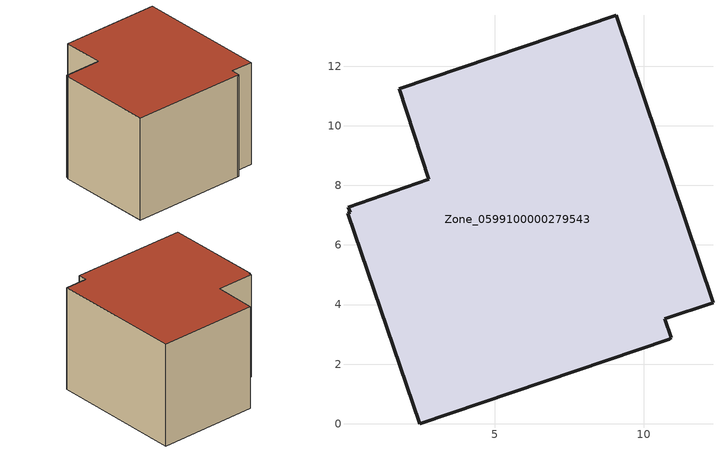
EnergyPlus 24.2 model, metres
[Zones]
Zone_0599100000279543
 floor ground (C_G): 12.32,4.07 10.71,3.53 10.92,2.89 10.85,2.83 2.48,0 0.06,7.07 0.15,7.1 0.09,7.27 2.79,8.2 1.8,11.24 9.07,13.71 z0
 wall outside (C_F): 12.32,4.07 9.07,13.71 1.8,11.24 2.79,8.2 0.09,7.27 0.15,7.1 0.06,7.07 2.48,0 10.85,2.83 10.92,2.89 10.71,3.53 12.32,4.07 z0:8.01
 roof outside (C_R): 10.71,3.53 12.32,4.07 9.07,13.71 1.8,11.24 2.79,8.2 0.09,7.27 0.15,7.1 0.06,7.07 2.48,0 10.85,2.83 10.92,2.89 z8.01
[BUILDING]
Pand.0599100000279543: North Axis=0; Terrain=City; Loads Convergence Tolerance Value=0.04; Temperature Convergence Tolerance Value=0.4; Solar Distribution=FullExterior; Maximum Number of Warmup Days=25; Minimum Number of Warmup Days=1
[Site:Location]
Rotterdam.The.Hague.AP_ZH_NLD Design_Conditions: Latitude=51.96; Longitude=4.45; Time Zone=1; Elevation=-4.5
[SITE:GROUNDTEMPERATURE:BUILDINGSURFACE]
18, 18, 18, 18, 18, 18, 18, 18, 18, 18, 18, 18
[MATERIAL] Thermal Absorptance=0.9; Solar Absorptance=0.7; Visible Absorptance=0.7
Name | Roughness | Thickness | Conductivity | Density | Specific Heat
G.TC.1946-1964 | MediumSmooth | 0.15 | 1 | 540 | 1210
F.TC.1946-1964 | Rough | 0.3 | 0.857143 | 1920 | 840
R.TC.1946-1964 | MediumRough | 0.2 | 0.235294 | 1500 | 1000
[CONSTRUCTION]
C_G: G.TC.1946-1964
C_F: F.TC.1946-1964
C_R: R.TC.1946-1964
[ZONE]
Zone_0599100000279543: Type=1; Multiplier=1; Ceiling Height=Autocalculate; Volume=Autocalculate; Floor Area=autocalculate; Part of Total Floor Area=Yes
[ZONEINFILTRATION:DESIGNFLOWRATE]
Infil_Zone_0599100000279543: Zone or ZoneList or Space or SpaceList=Zone_0599100000279543; Schedule=AlwaysOn; Design Flow Rate Calculation Method=Flow/Area; Flow Rate per Floor Area=0.003; Constant Term Coefficient=1; Temperature Term Coefficient=0; Velocity Term Coefficient=0; Velocity Squared Term Coefficient=0
[HVACTEMPLATE:ZONE:IDEALLOADSAIRSYSTEM]
Zone_0599100000279543: Maximum Heating Supply Air Temperature=50; Minimum Cooling Supply Air Temperature=13; Maximum Heating Supply Air Humidity Ratio=0.0156; Minimum Cooling Supply Air Humidity Ratio=0.0077; Heating Limit=NoLimit; Cooling Limit=NoLimit; Dehumidification Control Type=ConstantSensibleHeatRatio; Cooling Sensible Heat Ratio=0.7; Dehumidification Setpoint=60; Humidification Control Type=None; Humidification Setpoint=30; Outdoor Air Method=None; Outdoor Air Flow Rate per Person=0.00944; Outdoor Air Flow Rate per Zone Floor Area=0; Outdoor Air Flow Rate per Zone=0; Demand Controlled Ventilation Type=None; Outdoor Air Economizer Type=NoEconomizer; Heat Recovery Type=None; Sensible Heat Recovery Effectiveness=0.7; Latent Heat Recovery Effectiveness=0.65
[ZONECONTROL:THERMOSTAT]
ThermostatControl_Zone_0599100000279543: Zone or ZoneList=Zone_0599100000279543; Control Type Schedule=DualSetpointControlType; Control 1=Thermostat_Zone_0599100000279543; Temperature Difference Between Cutout And Setpoint=0
[THERMOSTATSETPOINT:DUALSETPOINT]
Thermostat_Zone_0599100000279543: Heating Setpoint Temperature Schedule=HeatingSetpoint_Zone_0599100000279543; Cooling Setpoint Temperature Schedule=CoolingSetpoint_Zone_0599100000279543
[SCHEDULE:COMPACT]
HeatingSetpoint_Zone_0599100000279543: Through: 12/31, For: AllDays, Until: 24:00, 21
CoolingSetpoint_Zone_0599100000279543: Through: 12/31, For: AllDays, Until: 24:00, 24
DualSetpointControlType: Through: 12/31, For: AllDays, Until: 24:00, 4
AlwaysOn: Through: 12/31, For: AllDays, Until: 24:00, 1
